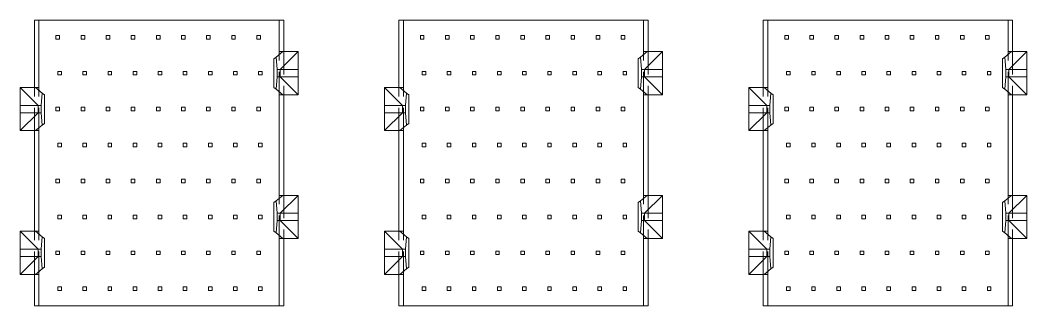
# Model space of a CAD drawing. Header units: millimetres. Extents: x -17 to 589, y 5 to 415.
# Drawn here: x 335.6 to 391.7, y 201.1 to 217 of the extents above; entities that cross this region are included whole.
import ezdxf

# ---------------------------------------------------------------- set-up
doc = ezdxf.new("R2010")
doc.units = ezdxf.units.MM
doc.linetypes.add('HIDDEN', pattern=[1.905, 1.27, -0.635])

msp = doc.modelspace()

# ---------------------------------------------------------------- linework, layer by layer
at = {"color": 7, "linetype": 'Continuous', "lineweight": 15}
for p, q in [((336.4019, 217.0439), (336.4019, 213.2939)), ((336.6519, 217.0439), (336.4019, 217.0439)), ((336.6519, 217.0439), (336.6519, 213.2939)), ((350.0519, 217.0439), (336.6519, 217.0439)), ((350.0519, 215.2939), (350.0519, 217.0439)), ((350.3019, 217.0439), (350.0519, 217.0439)), ((350.3019, 217.0439), (350.3019, 215.2939)), ((356.7219, 217.0439), (356.7219, 213.2939)), ((356.9719, 217.0439), (356.7219, 217.0439)), ((356.9719, 217.0439), (356.9719, 213.2939)), ((370.3719, 217.0439), (356.9719, 217.0439)), ((370.3719, 215.2939), (370.3719, 217.0439)), ((370.6219, 217.0439), (370.3719, 217.0439)), ((370.6219, 217.0439), (370.6219, 215.2939)), ((377.0419, 217.0439), (377.0419, 213.2939)), ((377.2919, 217.0439), (377.0419, 217.0439)), ((377.2919, 217.0439), (377.2919, 213.2939)), ((390.6919, 217.0439), (377.2919, 217.0439)), ((390.6919, 215.2939), (390.6919, 217.0439)), ((390.9419, 217.0439), (390.6919, 217.0439)), ((390.9419, 217.0439), (390.9419, 215.2939)), ((350.2519, 215.2939), (349.8711, 214.9892)), ((350.0519, 215.2939), (350.2519, 215.2939)), ((351.1019, 215.2939), (350.1019, 214.2939)), ((350.2519, 215.2939), (351.1019, 215.2939)), ((351.1019, 215.2939), (351.1019, 214.2939)), ((370.5719, 215.2939), (370.1911, 214.9892)), ((370.3719, 215.2939), (370.5719, 215.2939)), ((371.4219, 215.2939), (370.4219, 214.2939)), ((370.5719, 215.2939), (371.4219, 215.2939)), ((371.4219, 215.2939), (371.4219, 214.2939)), ((390.8919, 215.2939), (390.5111, 214.9892)), ((390.6919, 215.2939), (390.8919, 215.2939)), ((391.7419, 215.2939), (390.7419, 214.2939)), ((390.8919, 215.2939), (391.7419, 215.2939)), ((391.7419, 215.2939), (391.7419, 214.2939)), ((349.7519, 214.8939), (349.8711, 214.9892)), ((349.7519, 213.2939), (349.7519, 214.8939)), ((349.8711, 214.9892), (349.9319, 214.2939)), ((370.0719, 214.8939), (370.1911, 214.9892)), ((370.0719, 213.2939), (370.0719, 214.8939)), ((370.1911, 214.9892), (370.2519, 214.2939)), ((390.3919, 214.8939), (390.5111, 214.9892)), ((390.3919, 213.2939), (390.3919, 214.8939)), ((390.5111, 214.9892), (390.5719, 214.2939)), ((349.9319, 213.8939), (349.8711, 213.1986)), ((349.9319, 214.2939), (349.9319, 213.8939)), ((350.1019, 214.2939), (349.9319, 214.2939)), ((349.9319, 213.8939), (350.1019, 213.8939)), ((350.1019, 213.8939), (350.1019, 214.2939)), ((351.1019, 214.2939), (350.1019, 214.2939)), ((350.1019, 213.8939), (351.1019, 212.8939)), ((350.1019, 213.8939), (351.1019, 213.8939)), ((351.1019, 214.2939), (351.1019, 213.8939)), ((351.1019, 213.8939), (351.1019, 212.8939)), ((370.2519, 213.8939), (370.1911, 213.1986)), ((370.2519, 214.2939), (370.2519, 213.8939)), ((370.4219, 214.2939), (370.2519, 214.2939)), ((370.2519, 213.8939), (370.4219, 213.8939)), ((370.4219, 213.8939), (370.4219, 214.2939)), ((371.4219, 214.2939), (370.4219, 214.2939)), ((370.4219, 213.8939), (371.4219, 212.8939)), ((370.4219, 213.8939), (371.4219, 213.8939)), ((371.4219, 214.2939), (371.4219, 213.8939)), ((371.4219, 213.8939), (371.4219, 212.8939)), ((390.5719, 213.8939), (390.5111, 213.1986)), ((390.5719, 214.2939), (390.5719, 213.8939)), ((390.7419, 214.2939), (390.5719, 214.2939)), ((390.5719, 213.8939), (390.7419, 213.8939)), ((390.7419, 213.8939), (390.7419, 214.2939)), ((391.7419, 214.2939), (390.7419, 214.2939)), ((390.7419, 213.8939), (391.7419, 212.8939)), ((390.7419, 213.8939), (391.7419, 213.8939)), ((391.7419, 214.2939), (391.7419, 213.8939)), ((391.7419, 213.8939), (391.7419, 212.8939)), ((335.6019, 213.2939), (336.4519, 213.2939)), ((336.6019, 212.2939), (335.6019, 213.2939)), ((335.6019, 212.2939), (335.6019, 213.2939)), ((336.8328, 212.9892), (336.4519, 213.2939)), ((336.4519, 213.2939), (336.6519, 213.2939)), ((336.7719, 212.2939), (336.8328, 212.9892)), ((336.8328, 212.9892), (336.9519, 212.8939)), ((336.9519, 212.8939), (336.9519, 211.2939)), ((349.8711, 213.1986), (349.7519, 213.2939)), ((349.8711, 213.1986), (350.2519, 212.8939)), ((350.0519, 207.2939), (350.0519, 212.8939)), ((350.2519, 212.8939), (350.0519, 212.8939)), ((351.1019, 212.8939), (350.2519, 212.8939)), ((350.3019, 212.8939), (350.3019, 207.2939)), ((356.9219, 212.2939), (355.9219, 213.2939)), ((355.9219, 212.2939), (355.9219, 213.2939)), ((355.9219, 213.2939), (356.7719, 213.2939)), ((357.1528, 212.9892), (356.7719, 213.2939)), ((356.7719, 213.2939), (356.9719, 213.2939)), ((357.0919, 212.2939), (357.1528, 212.9892)), ((357.1528, 212.9892), (357.2719, 212.8939)), ((357.2719, 212.8939), (357.2719, 211.2939)), ((370.1911, 213.1986), (370.0719, 213.2939)), ((370.1911, 213.1986), (370.5719, 212.8939)), ((370.3719, 207.2939), (370.3719, 212.8939)), ((370.5719, 212.8939), (370.3719, 212.8939)), ((371.4219, 212.8939), (370.5719, 212.8939)), ((370.6219, 212.8939), (370.6219, 207.2939)), ((376.2419, 213.2939), (377.0919, 213.2939)), ((377.2419, 212.2939), (376.2419, 213.2939)), ((376.2419, 212.2939), (376.2419, 213.2939)), ((377.4728, 212.9892), (377.0919, 213.2939)), ((377.0919, 213.2939), (377.2919, 213.2939)), ((377.4119, 212.2939), (377.4728, 212.9892)), ((377.4728, 212.9892), (377.5919, 212.8939)), ((377.5919, 212.8939), (377.5919, 211.2939)), ((390.5111, 213.1986), (390.3919, 213.2939)), ((390.5111, 213.1986), (390.8919, 212.8939)), ((390.6919, 207.2939), (390.6919, 212.8939)), ((390.8919, 212.8939), (390.6919, 212.8939)), ((391.7419, 212.8939), (390.8919, 212.8939)), ((390.9419, 212.8939), (390.9419, 207.2939)), ((335.6019, 211.8939), (335.6019, 212.2939)), ((336.6019, 212.2939), (335.6019, 212.2939)), ((336.7719, 212.2939), (336.6019, 212.2939)), ((336.6019, 212.2939), (336.6019, 211.8939)), ((336.7719, 211.8939), (336.7719, 212.2939)), ((355.9219, 211.8939), (355.9219, 212.2939)), ((356.9219, 212.2939), (355.9219, 212.2939)), ((356.9219, 212.2939), (356.9219, 211.8939)), ((357.0919, 212.2939), (356.9219, 212.2939)), ((357.0919, 211.8939), (357.0919, 212.2939)), ((376.2419, 211.8939), (376.2419, 212.2939)), ((377.2419, 212.2939), (376.2419, 212.2939)), ((377.2419, 212.2939), (377.2419, 211.8939)), ((377.4119, 212.2939), (377.2419, 212.2939)), ((377.4119, 211.8939), (377.4119, 212.2939)), ((335.6019, 210.8939), (336.6019, 211.8939)), ((335.6019, 210.8939), (335.6019, 211.8939)), ((335.6019, 211.8939), (336.6019, 211.8939)), ((336.6019, 211.8939), (336.7719, 211.8939)), ((336.8328, 211.1986), (336.7719, 211.8939)), ((355.9219, 210.8939), (356.9219, 211.8939)), ((355.9219, 211.8939), (356.9219, 211.8939)), ((355.9219, 210.8939), (355.9219, 211.8939)), ((356.9219, 211.8939), (357.0919, 211.8939)), ((357.1528, 211.1986), (357.0919, 211.8939)), ((376.2419, 211.8939), (377.2419, 211.8939)), ((376.2419, 210.8939), (376.2419, 211.8939)), ((376.2419, 210.8939), (377.2419, 211.8939)), ((377.2419, 211.8939), (377.4119, 211.8939)), ((377.4728, 211.1986), (377.4119, 211.8939)), ((336.8328, 211.1986), (336.4519, 210.8939)), ((336.9519, 211.2939), (336.8328, 211.1986)), ((357.1528, 211.1986), (356.7719, 210.8939)), ((357.2719, 211.2939), (357.1528, 211.1986)), ((377.4728, 211.1986), (377.0919, 210.8939)), ((377.5919, 211.2939), (377.4728, 211.1986)), ((336.4519, 210.8939), (335.6019, 210.8939)), ((336.4019, 205.2939), (336.4019, 210.8939)), ((336.6519, 210.8939), (336.4519, 210.8939)), ((336.6519, 210.8939), (336.6519, 205.2939)), ((356.7719, 210.8939), (355.9219, 210.8939)), ((356.7219, 205.2939), (356.7219, 210.8939)), ((356.9719, 210.8939), (356.7719, 210.8939)), ((356.9719, 210.8939), (356.9719, 205.2939)), ((377.0919, 210.8939), (376.2419, 210.8939)), ((377.0419, 205.2939), (377.0419, 210.8939)), ((377.2919, 210.8939), (377.0919, 210.8939)), ((377.2919, 210.8939), (377.2919, 205.2939)), ((350.2519, 207.2939), (349.8711, 206.9892)), ((350.0519, 207.2939), (350.2519, 207.2939)), ((351.1019, 207.2939), (350.1019, 206.2939)), ((350.2519, 207.2939), (351.1019, 207.2939)), ((351.1019, 207.2939), (351.1019, 206.2939)), ((370.5719, 207.2939), (370.1911, 206.9892)), ((370.3719, 207.2939), (370.5719, 207.2939)), ((371.4219, 207.2939), (370.4219, 206.2939)), ((370.5719, 207.2939), (371.4219, 207.2939)), ((371.4219, 207.2939), (371.4219, 206.2939)), ((390.8919, 207.2939), (390.5111, 206.9892)), ((390.6919, 207.2939), (390.8919, 207.2939)), ((391.7419, 207.2939), (390.7419, 206.2939)), ((390.8919, 207.2939), (391.7419, 207.2939)), ((391.7419, 207.2939), (391.7419, 206.2939)), ((349.7519, 206.8939), (349.8711, 206.9892)), ((349.7519, 205.2939), (349.7519, 206.8939)), ((349.8711, 206.9892), (349.9319, 206.2939)), ((370.0719, 206.8939), (370.1911, 206.9892)), ((370.0719, 205.2939), (370.0719, 206.8939)), ((370.1911, 206.9892), (370.2519, 206.2939)), ((390.3919, 206.8939), (390.5111, 206.9892)), ((390.3919, 205.2939), (390.3919, 206.8939)), ((390.5111, 206.9892), (390.5719, 206.2939)), ((349.9319, 206.2939), (349.9319, 205.8939)), ((350.1019, 206.2939), (349.9319, 206.2939)), ((350.1019, 205.8939), (350.1019, 206.2939)), ((351.1019, 206.2939), (350.1019, 206.2939)), ((351.1019, 206.2939), (351.1019, 205.8939)), ((370.4219, 206.2939), (370.2519, 206.2939)), ((370.2519, 206.2939), (370.2519, 205.8939)), ((370.4219, 205.8939), (370.4219, 206.2939)), ((371.4219, 206.2939), (370.4219, 206.2939)), ((371.4219, 206.2939), (371.4219, 205.8939)), ((390.5719, 206.2939), (390.5719, 205.8939)), ((390.7419, 206.2939), (390.5719, 206.2939)), ((390.7419, 205.8939), (390.7419, 206.2939)), ((391.7419, 206.2939), (390.7419, 206.2939)), ((391.7419, 206.2939), (391.7419, 205.8939)), ((349.9319, 205.8939), (349.8711, 205.1986)), ((349.9319, 205.8939), (350.1019, 205.8939)), ((350.1019, 205.8939), (351.1019, 205.8939)), ((350.1019, 205.8939), (351.1019, 204.8939)), ((351.1019, 205.8939), (351.1019, 204.8939)), ((370.2519, 205.8939), (370.1911, 205.1986)), ((370.2519, 205.8939), (370.4219, 205.8939)), ((370.4219, 205.8939), (371.4219, 205.8939)), ((370.4219, 205.8939), (371.4219, 204.8939)), ((371.4219, 205.8939), (371.4219, 204.8939)), ((390.5719, 205.8939), (390.5111, 205.1986)), ((390.5719, 205.8939), (390.7419, 205.8939)), ((390.7419, 205.8939), (391.7419, 205.8939)), ((390.7419, 205.8939), (391.7419, 204.8939)), ((391.7419, 205.8939), (391.7419, 204.8939)), ((336.6019, 204.2939), (335.6019, 205.2939)), ((335.6019, 204.2939), (335.6019, 205.2939)), ((335.6019, 205.2939), (336.4519, 205.2939)), ((336.4519, 205.2939), (336.8328, 204.9892)), ((336.4519, 205.2939), (336.6519, 205.2939)), ((336.7719, 204.2939), (336.8328, 204.9892)), ((336.8328, 204.9892), (336.9519, 204.8939)), ((349.8711, 205.1986), (349.7519, 205.2939)), ((350.2519, 204.8939), (349.8711, 205.1986)), ((355.9219, 205.2939), (356.7719, 205.2939)), ((356.9219, 204.2939), (355.9219, 205.2939)), ((355.9219, 204.2939), (355.9219, 205.2939)), ((356.7719, 205.2939), (357.1528, 204.9892)), ((356.7719, 205.2939), (356.9719, 205.2939)), ((357.0919, 204.2939), (357.1528, 204.9892)), ((357.1528, 204.9892), (357.2719, 204.8939)), ((370.1911, 205.1986), (370.0719, 205.2939)), ((370.5719, 204.8939), (370.1911, 205.1986)), ((377.2419, 204.2939), (376.2419, 205.2939)), ((376.2419, 204.2939), (376.2419, 205.2939)), ((376.2419, 205.2939), (377.0919, 205.2939)), ((377.0919, 205.2939), (377.4728, 204.9892)), ((377.0919, 205.2939), (377.2919, 205.2939)), ((377.4119, 204.2939), (377.4728, 204.9892)), ((377.4728, 204.9892), (377.5919, 204.8939)), ((390.5111, 205.1986), (390.3919, 205.2939)), ((390.8919, 204.8939), (390.5111, 205.1986)), ((336.9519, 204.8939), (336.9519, 203.2939)), ((350.0519, 201.1439), (350.0519, 204.8939)), ((350.2519, 204.8939), (350.0519, 204.8939)), ((351.1019, 204.8939), (350.2519, 204.8939)), ((350.3019, 204.8939), (350.3019, 201.1439)), ((357.2719, 204.8939), (357.2719, 203.2939)), ((370.3719, 201.1439), (370.3719, 204.8939)), ((370.5719, 204.8939), (370.3719, 204.8939)), ((371.4219, 204.8939), (370.5719, 204.8939)), ((370.6219, 204.8939), (370.6219, 201.1439)), ((377.5919, 204.8939), (377.5919, 203.2939)), ((390.6919, 201.1439), (390.6919, 204.8939)), ((390.8919, 204.8939), (390.6919, 204.8939)), ((391.7419, 204.8939), (390.8919, 204.8939)), ((390.9419, 204.8939), (390.9419, 201.1439)), ((335.6019, 203.8939), (335.6019, 204.2939)), ((336.6019, 204.2939), (335.6019, 204.2939)), ((335.6019, 202.8939), (336.6019, 203.8939)), ((335.6019, 203.8939), (336.6019, 203.8939)), ((335.6019, 202.8939), (335.6019, 203.8939)), ((336.7719, 204.2939), (336.6019, 204.2939)), ((336.6019, 204.2939), (336.6019, 203.8939)), ((336.6019, 203.8939), (336.7719, 203.8939)), ((336.7719, 203.8939), (336.7719, 204.2939)), ((336.8328, 203.1986), (336.7719, 203.8939)), ((355.9219, 203.8939), (355.9219, 204.2939)), ((356.9219, 204.2939), (355.9219, 204.2939)), ((355.9219, 202.8939), (356.9219, 203.8939)), ((355.9219, 203.8939), (356.9219, 203.8939)), ((355.9219, 202.8939), (355.9219, 203.8939)), ((357.0919, 204.2939), (356.9219, 204.2939)), ((356.9219, 204.2939), (356.9219, 203.8939)), ((356.9219, 203.8939), (357.0919, 203.8939)), ((357.0919, 203.8939), (357.0919, 204.2939)), ((357.1528, 203.1986), (357.0919, 203.8939)), ((376.2419, 203.8939), (376.2419, 204.2939)), ((377.2419, 204.2939), (376.2419, 204.2939)), ((376.2419, 202.8939), (377.2419, 203.8939)), ((376.2419, 203.8939), (377.2419, 203.8939)), ((376.2419, 202.8939), (376.2419, 203.8939)), ((377.4119, 204.2939), (377.2419, 204.2939)), ((377.2419, 204.2939), (377.2419, 203.8939)), ((377.2419, 203.8939), (377.4119, 203.8939)), ((377.4119, 203.8939), (377.4119, 204.2939)), ((377.4728, 203.1986), (377.4119, 203.8939)), ((336.9519, 203.2939), (336.8328, 203.1986)), ((357.2719, 203.2939), (357.1528, 203.1986)), ((377.5919, 203.2939), (377.4728, 203.1986)), ((336.4519, 202.8939), (335.6019, 202.8939)), ((336.4019, 201.1439), (336.4019, 202.8939)), ((336.4519, 202.8939), (336.8328, 203.1986)), ((336.6519, 202.8939), (336.4519, 202.8939)), ((336.6519, 202.8939), (336.6519, 201.1439)), ((356.7719, 202.8939), (355.9219, 202.8939)), ((356.7219, 201.1439), (356.7219, 202.8939)), ((356.7719, 202.8939), (357.1528, 203.1986)), ((356.9719, 202.8939), (356.7719, 202.8939)), ((356.9719, 202.8939), (356.9719, 201.1439)), ((377.0919, 202.8939), (376.2419, 202.8939)), ((377.0419, 201.1439), (377.0419, 202.8939)), ((377.0919, 202.8939), (377.4728, 203.1986)), ((377.2919, 202.8939), (377.0919, 202.8939)), ((377.2919, 202.8939), (377.2919, 201.1439)), ((336.4019, 201.1439), (336.6519, 201.1439)), ((336.6519, 201.1439), (350.0519, 201.1439)), ((350.3019, 201.1439), (350.0519, 201.1439)), ((356.7219, 201.1439), (356.9719, 201.1439)), ((356.9719, 201.1439), (370.3719, 201.1439)), ((370.6219, 201.1439), (370.3719, 201.1439)), ((377.0419, 201.1439), (377.2919, 201.1439)), ((377.2919, 201.1439), (390.6919, 201.1439)), ((390.9419, 201.1439), (390.6919, 201.1439))]:
    msp.add_line(p, q, dxfattribs=at)
at = {"color": 7, "linetype": 'HIDDEN', "lineweight": 0}
for p, q in [((337.6019, 216.1939), (337.8019, 216.1939)), ((337.6019, 216.1939), (337.6019, 215.9939)), ((337.8019, 216.1939), (337.8019, 215.9939)), ((339.0019, 216.1939), (339.2019, 216.1939)), ((339.0019, 216.1939), (339.0019, 215.9939)), ((339.2019, 216.1939), (339.2019, 215.9939)), ((340.4019, 216.1939), (340.4019, 215.9939)), ((340.4019, 216.1939), (340.6019, 216.1939)), ((340.6019, 216.1939), (340.6019, 215.9939)), ((341.8019, 216.1939), (342.0019, 216.1939)), ((341.8019, 216.1939), (341.8019, 215.9939)), ((342.0019, 216.1939), (342.0019, 215.9939)), ((343.2019, 216.1939), (343.4019, 216.1939)), ((343.2019, 216.1939), (343.2019, 215.9939)), ((343.4019, 216.1939), (343.4019, 215.9939)), ((344.6019, 216.1939), (344.6019, 215.9939)), ((344.6019, 216.1939), (344.8019, 216.1939)), ((344.8019, 216.1939), (344.8019, 215.9939)), ((346.0019, 216.1939), (346.2019, 216.1939)), ((346.0019, 216.1939), (346.0019, 215.9939)), ((346.2019, 216.1939), (346.2019, 215.9939)), ((347.4019, 216.1939), (347.6019, 216.1939)), ((347.4019, 216.1939), (347.4019, 215.9939)), ((347.6019, 216.1939), (347.6019, 215.9939)), ((348.8019, 216.1939), (349.0019, 216.1939)), ((348.8019, 216.1939), (348.8019, 215.9939)), ((349.0019, 216.1939), (349.0019, 215.9939)), ((357.9219, 216.1939), (357.9219, 215.9939)), ((357.9219, 216.1939), (358.1219, 216.1939)), ((358.1219, 216.1939), (358.1219, 215.9939)), ((359.3219, 216.1939), (359.3219, 215.9939)), ((359.3219, 216.1939), (359.5219, 216.1939)), ((359.5219, 216.1939), (359.5219, 215.9939)), ((360.7219, 216.1939), (360.7219, 215.9939)), ((360.7219, 216.1939), (360.9219, 216.1939)), ((360.9219, 216.1939), (360.9219, 215.9939)), ((362.1219, 216.1939), (362.1219, 215.9939)), ((362.1219, 216.1939), (362.3219, 216.1939)), ((362.3219, 216.1939), (362.3219, 215.9939)), ((363.5219, 216.1939), (363.5219, 215.9939)), ((363.5219, 216.1939), (363.7219, 216.1939)), ((363.7219, 216.1939), (363.7219, 215.9939)), ((364.9219, 216.1939), (364.9219, 215.9939)), ((364.9219, 216.1939), (365.1219, 216.1939)), ((365.1219, 216.1939), (365.1219, 215.9939)), ((366.3219, 216.1939), (366.5219, 216.1939)), ((366.3219, 216.1939), (366.3219, 215.9939)), ((366.5219, 216.1939), (366.5219, 215.9939)), ((367.7219, 216.1939), (367.7219, 215.9939)), ((367.7219, 216.1939), (367.9219, 216.1939)), ((367.9219, 216.1939), (367.9219, 215.9939)), ((369.1219, 216.1939), (369.3219, 216.1939)), ((369.1219, 216.1939), (369.1219, 215.9939)), ((369.3219, 216.1939), (369.3219, 215.9939)), ((378.2419, 216.1939), (378.2419, 215.9939)), ((378.2419, 216.1939), (378.4419, 216.1939)), ((378.4419, 216.1939), (378.4419, 215.9939)), ((379.6419, 216.1939), (379.6419, 215.9939)), ((379.6419, 216.1939), (379.8419, 216.1939)), ((379.8419, 216.1939), (379.8419, 215.9939)), ((381.0419, 216.1939), (381.0419, 215.9939)), ((381.0419, 216.1939), (381.2419, 216.1939)), ((381.2419, 216.1939), (381.2419, 215.9939)), ((382.4419, 216.1939), (382.4419, 215.9939)), ((382.4419, 216.1939), (382.6419, 216.1939)), ((382.6419, 216.1939), (382.6419, 215.9939)), ((383.8419, 216.1939), (383.8419, 215.9939)), ((383.8419, 216.1939), (384.0419, 216.1939)), ((384.0419, 216.1939), (384.0419, 215.9939)), ((385.2419, 216.1939), (385.4419, 216.1939)), ((385.2419, 216.1939), (385.2419, 215.9939)), ((385.4419, 216.1939), (385.4419, 215.9939)), ((386.6419, 216.1939), (386.8419, 216.1939)), ((386.6419, 216.1939), (386.6419, 215.9939)), ((386.8419, 216.1939), (386.8419, 215.9939)), ((388.0419, 216.1939), (388.2419, 216.1939)), ((388.0419, 216.1939), (388.0419, 215.9939)), ((388.2419, 216.1939), (388.2419, 215.9939)), ((389.4419, 216.1939), (389.4419, 215.9939)), ((389.4419, 216.1939), (389.6419, 216.1939)), ((389.6419, 216.1939), (389.6419, 215.9939)), ((337.8019, 215.9939), (337.6019, 215.9939)), ((339.2019, 215.9939), (339.0019, 215.9939)), ((340.6019, 215.9939), (340.4019, 215.9939)), ((342.0019, 215.9939), (341.8019, 215.9939)), ((343.4019, 215.9939), (343.2019, 215.9939)), ((344.8019, 215.9939), (344.6019, 215.9939)), ((346.2019, 215.9939), (346.0019, 215.9939)), ((347.6019, 215.9939), (347.4019, 215.9939)), ((349.0019, 215.9939), (348.8019, 215.9939)), ((358.1219, 215.9939), (357.9219, 215.9939)), ((359.5219, 215.9939), (359.3219, 215.9939)), ((360.9219, 215.9939), (360.7219, 215.9939)), ((362.3219, 215.9939), (362.1219, 215.9939)), ((363.7219, 215.9939), (363.5219, 215.9939)), ((365.1219, 215.9939), (364.9219, 215.9939)), ((366.5219, 215.9939), (366.3219, 215.9939)), ((367.9219, 215.9939), (367.7219, 215.9939)), ((369.3219, 215.9939), (369.1219, 215.9939)), ((378.4419, 215.9939), (378.2419, 215.9939)), ((379.8419, 215.9939), (379.6419, 215.9939)), ((381.2419, 215.9939), (381.0419, 215.9939)), ((382.6419, 215.9939), (382.4419, 215.9939)), ((384.0419, 215.9939), (383.8419, 215.9939)), ((385.4419, 215.9939), (385.2419, 215.9939)), ((386.8419, 215.9939), (386.6419, 215.9939)), ((388.2419, 215.9939), (388.0419, 215.9939)), ((389.6419, 215.9939), (389.4419, 215.9939)), ((350.0519, 212.8939), (350.0519, 215.2939)), ((350.3019, 215.2939), (350.3019, 212.8939)), ((370.3719, 212.8939), (370.3719, 215.2939)), ((370.6219, 215.2939), (370.6219, 212.8939)), ((390.6919, 212.8939), (390.6919, 215.2939)), ((390.9419, 215.2939), (390.9419, 212.8939)), ((337.7019, 213.9939), (337.7019, 214.1939)), ((337.7019, 214.1939), (337.9019, 214.1939)), ((337.7019, 213.9939), (337.9019, 213.9939)), ((337.9019, 214.1939), (337.9019, 213.9939)), ((339.1019, 214.1939), (339.3019, 214.1939)), ((339.1019, 213.9939), (339.1019, 214.1939)), ((339.1019, 213.9939), (339.3019, 213.9939)), ((339.3019, 214.1939), (339.3019, 213.9939)), ((340.5019, 214.1939), (340.7019, 214.1939)), ((340.5019, 213.9939), (340.5019, 214.1939)), ((340.5019, 213.9939), (340.7019, 213.9939)), ((340.7019, 214.1939), (340.7019, 213.9939)), ((341.9019, 214.1939), (342.1019, 214.1939)), ((341.9019, 213.9939), (341.9019, 214.1939)), ((341.9019, 213.9939), (342.1019, 213.9939)), ((342.1019, 214.1939), (342.1019, 213.9939)), ((343.3019, 214.1939), (343.5019, 214.1939)), ((343.3019, 213.9939), (343.3019, 214.1939)), ((343.3019, 213.9939), (343.5019, 213.9939)), ((343.5019, 214.1939), (343.5019, 213.9939)), ((344.7019, 214.1939), (344.9019, 214.1939)), ((344.7019, 213.9939), (344.7019, 214.1939)), ((344.7019, 213.9939), (344.9019, 213.9939)), ((344.9019, 214.1939), (344.9019, 213.9939)), ((346.1019, 214.1939), (346.3019, 214.1939)), ((346.1019, 213.9939), (346.1019, 214.1939)), ((346.1019, 213.9939), (346.3019, 213.9939)), ((346.3019, 214.1939), (346.3019, 213.9939)), ((347.5019, 214.1939), (347.7019, 214.1939)), ((347.5019, 213.9939), (347.5019, 214.1939)), ((347.5019, 213.9939), (347.7019, 213.9939)), ((347.7019, 214.1939), (347.7019, 213.9939)), ((348.9019, 213.9939), (348.9019, 214.1939)), ((348.9019, 214.1939), (349.1019, 214.1939)), ((348.9019, 213.9939), (349.1019, 213.9939)), ((349.1019, 214.1939), (349.1019, 213.9939)), ((358.0219, 213.9939), (358.0219, 214.1939)), ((358.0219, 214.1939), (358.2219, 214.1939)), ((358.0219, 213.9939), (358.2219, 213.9939)), ((358.2219, 214.1939), (358.2219, 213.9939)), ((359.4219, 213.9939), (359.4219, 214.1939)), ((359.4219, 214.1939), (359.6219, 214.1939)), ((359.4219, 213.9939), (359.6219, 213.9939)), ((359.6219, 214.1939), (359.6219, 213.9939)), ((360.8219, 214.1939), (361.0219, 214.1939)), ((360.8219, 213.9939), (360.8219, 214.1939)), ((360.8219, 213.9939), (361.0219, 213.9939)), ((361.0219, 214.1939), (361.0219, 213.9939)), ((362.2219, 213.9939), (362.2219, 214.1939)), ((362.2219, 214.1939), (362.4219, 214.1939)), ((362.2219, 213.9939), (362.4219, 213.9939)), ((362.4219, 214.1939), (362.4219, 213.9939)), ((363.6219, 214.1939), (363.8219, 214.1939)), ((363.6219, 213.9939), (363.6219, 214.1939)), ((363.6219, 213.9939), (363.8219, 213.9939)), ((363.8219, 214.1939), (363.8219, 213.9939)), ((365.0219, 214.1939), (365.2219, 214.1939)), ((365.0219, 213.9939), (365.0219, 214.1939)), ((365.0219, 213.9939), (365.2219, 213.9939)), ((365.2219, 214.1939), (365.2219, 213.9939)), ((366.4219, 213.9939), (366.4219, 214.1939)), ((366.4219, 214.1939), (366.6219, 214.1939)), ((366.4219, 213.9939), (366.6219, 213.9939)), ((366.6219, 214.1939), (366.6219, 213.9939)), ((367.8219, 213.9939), (367.8219, 214.1939)), ((367.8219, 214.1939), (368.0219, 214.1939)), ((367.8219, 213.9939), (368.0219, 213.9939)), ((368.0219, 214.1939), (368.0219, 213.9939)), ((369.2219, 213.9939), (369.2219, 214.1939)), ((369.2219, 214.1939), (369.4219, 214.1939)), ((369.2219, 213.9939), (369.4219, 213.9939)), ((369.4219, 214.1939), (369.4219, 213.9939)), ((378.3419, 213.9939), (378.3419, 214.1939)), ((378.3419, 214.1939), (378.5419, 214.1939)), ((378.3419, 213.9939), (378.5419, 213.9939)), ((378.5419, 214.1939), (378.5419, 213.9939)), ((379.7419, 214.1939), (379.9419, 214.1939)), ((379.7419, 213.9939), (379.7419, 214.1939)), ((379.7419, 213.9939), (379.9419, 213.9939)), ((379.9419, 214.1939), (379.9419, 213.9939)), ((381.1419, 214.1939), (381.3419, 214.1939)), ((381.1419, 213.9939), (381.1419, 214.1939)), ((381.1419, 213.9939), (381.3419, 213.9939)), ((381.3419, 214.1939), (381.3419, 213.9939)), ((382.5419, 213.9939), (382.5419, 214.1939)), ((382.5419, 214.1939), (382.7419, 214.1939)), ((382.5419, 213.9939), (382.7419, 213.9939)), ((382.7419, 214.1939), (382.7419, 213.9939)), ((383.9419, 214.1939), (384.1419, 214.1939)), ((383.9419, 213.9939), (383.9419, 214.1939)), ((383.9419, 213.9939), (384.1419, 213.9939)), ((384.1419, 214.1939), (384.1419, 213.9939)), ((385.3419, 214.1939), (385.5419, 214.1939)), ((385.3419, 213.9939), (385.3419, 214.1939)), ((385.3419, 213.9939), (385.5419, 213.9939)), ((385.5419, 214.1939), (385.5419, 213.9939)), ((386.7419, 214.1939), (386.9419, 214.1939)), ((386.7419, 213.9939), (386.7419, 214.1939)), ((386.7419, 213.9939), (386.9419, 213.9939)), ((386.9419, 214.1939), (386.9419, 213.9939)), ((388.1419, 213.9939), (388.1419, 214.1939)), ((388.1419, 214.1939), (388.3419, 214.1939)), ((388.1419, 213.9939), (388.3419, 213.9939)), ((388.3419, 214.1939), (388.3419, 213.9939)), ((389.5419, 213.9939), (389.5419, 214.1939)), ((389.5419, 214.1939), (389.7419, 214.1939)), ((389.5419, 213.9939), (389.7419, 213.9939)), ((389.7419, 214.1939), (389.7419, 213.9939)), ((336.4019, 210.8939), (336.4019, 213.2939)), ((336.6519, 210.8939), (336.6519, 213.2939)), ((356.7219, 210.8939), (356.7219, 213.2939)), ((356.9719, 210.8939), (356.9719, 213.2939)), ((377.0419, 210.8939), (377.0419, 213.2939)), ((377.2919, 210.8939), (377.2919, 213.2939)), ((337.6019, 212.1939), (337.6019, 211.9939)), ((337.6019, 212.1939), (337.8019, 212.1939)), ((337.8019, 211.9939), (337.6019, 211.9939)), ((337.8019, 212.1939), (337.8019, 211.9939)), ((339.0019, 212.1939), (339.2019, 212.1939)), ((339.0019, 212.1939), (339.0019, 211.9939)), ((339.2019, 211.9939), (339.0019, 211.9939)), ((339.2019, 212.1939), (339.2019, 211.9939)), ((340.4019, 212.1939), (340.6019, 212.1939)), ((340.4019, 212.1939), (340.4019, 211.9939)), ((340.6019, 211.9939), (340.4019, 211.9939)), ((340.6019, 212.1939), (340.6019, 211.9939)), ((341.8019, 212.1939), (341.8019, 211.9939)), ((341.8019, 212.1939), (342.0019, 212.1939)), ((342.0019, 211.9939), (341.8019, 211.9939)), ((342.0019, 212.1939), (342.0019, 211.9939)), ((343.2019, 212.1939), (343.2019, 211.9939)), ((343.2019, 212.1939), (343.4019, 212.1939)), ((343.4019, 211.9939), (343.2019, 211.9939)), ((343.4019, 212.1939), (343.4019, 211.9939)), ((344.6019, 212.1939), (344.8019, 212.1939)), ((344.6019, 212.1939), (344.6019, 211.9939)), ((344.8019, 211.9939), (344.6019, 211.9939)), ((344.8019, 212.1939), (344.8019, 211.9939)), ((346.0019, 212.1939), (346.2019, 212.1939)), ((346.0019, 212.1939), (346.0019, 211.9939)), ((346.2019, 211.9939), (346.0019, 211.9939)), ((346.2019, 212.1939), (346.2019, 211.9939)), ((347.4019, 212.1939), (347.4019, 211.9939)), ((347.4019, 212.1939), (347.6019, 212.1939)), ((347.6019, 211.9939), (347.4019, 211.9939)), ((347.6019, 212.1939), (347.6019, 211.9939)), ((348.8019, 212.1939), (349.0019, 212.1939)), ((348.8019, 212.1939), (348.8019, 211.9939)), ((349.0019, 211.9939), (348.8019, 211.9939)), ((349.0019, 212.1939), (349.0019, 211.9939)), ((357.9219, 212.1939), (357.9219, 211.9939)), ((357.9219, 212.1939), (358.1219, 212.1939)), ((358.1219, 211.9939), (357.9219, 211.9939)), ((358.1219, 212.1939), (358.1219, 211.9939)), ((359.3219, 212.1939), (359.5219, 212.1939)), ((359.3219, 212.1939), (359.3219, 211.9939)), ((359.5219, 211.9939), (359.3219, 211.9939)), ((359.5219, 212.1939), (359.5219, 211.9939)), ((360.7219, 212.1939), (360.7219, 211.9939)), ((360.7219, 212.1939), (360.9219, 212.1939)), ((360.9219, 211.9939), (360.7219, 211.9939)), ((360.9219, 212.1939), (360.9219, 211.9939)), ((362.1219, 212.1939), (362.1219, 211.9939)), ((362.1219, 212.1939), (362.3219, 212.1939)), ((362.3219, 211.9939), (362.1219, 211.9939)), ((362.3219, 212.1939), (362.3219, 211.9939)), ((363.5219, 212.1939), (363.5219, 211.9939)), ((363.5219, 212.1939), (363.7219, 212.1939)), ((363.7219, 211.9939), (363.5219, 211.9939)), ((363.7219, 212.1939), (363.7219, 211.9939)), ((364.9219, 212.1939), (365.1219, 212.1939)), ((364.9219, 212.1939), (364.9219, 211.9939)), ((365.1219, 211.9939), (364.9219, 211.9939)), ((365.1219, 212.1939), (365.1219, 211.9939)), ((366.3219, 212.1939), (366.5219, 212.1939)), ((366.3219, 212.1939), (366.3219, 211.9939)), ((366.5219, 211.9939), (366.3219, 211.9939)), ((366.5219, 212.1939), (366.5219, 211.9939)), ((367.7219, 212.1939), (367.9219, 212.1939)), ((367.7219, 212.1939), (367.7219, 211.9939)), ((367.9219, 211.9939), (367.7219, 211.9939)), ((367.9219, 212.1939), (367.9219, 211.9939)), ((369.1219, 212.1939), (369.3219, 212.1939)), ((369.1219, 212.1939), (369.1219, 211.9939)), ((369.3219, 211.9939), (369.1219, 211.9939)), ((369.3219, 212.1939), (369.3219, 211.9939)), ((378.2419, 212.1939), (378.4419, 212.1939)), ((378.2419, 212.1939), (378.2419, 211.9939)), ((378.4419, 211.9939), (378.2419, 211.9939)), ((378.4419, 212.1939), (378.4419, 211.9939)), ((379.6419, 212.1939), (379.8419, 212.1939)), ((379.6419, 212.1939), (379.6419, 211.9939)), ((379.8419, 211.9939), (379.6419, 211.9939)), ((379.8419, 212.1939), (379.8419, 211.9939)), ((381.0419, 212.1939), (381.2419, 212.1939)), ((381.0419, 212.1939), (381.0419, 211.9939)), ((381.2419, 211.9939), (381.0419, 211.9939)), ((381.2419, 212.1939), (381.2419, 211.9939)), ((382.4419, 212.1939), (382.6419, 212.1939)), ((382.4419, 212.1939), (382.4419, 211.9939)), ((382.6419, 211.9939), (382.4419, 211.9939)), ((382.6419, 212.1939), (382.6419, 211.9939)), ((383.8419, 212.1939), (383.8419, 211.9939)), ((383.8419, 212.1939), (384.0419, 212.1939)), ((384.0419, 211.9939), (383.8419, 211.9939)), ((384.0419, 212.1939), (384.0419, 211.9939)), ((385.2419, 212.1939), (385.2419, 211.9939)), ((385.2419, 212.1939), (385.4419, 212.1939)), ((385.4419, 211.9939), (385.2419, 211.9939)), ((385.4419, 212.1939), (385.4419, 211.9939)), ((386.6419, 212.1939), (386.8419, 212.1939)), ((386.6419, 212.1939), (386.6419, 211.9939)), ((386.8419, 211.9939), (386.6419, 211.9939)), ((386.8419, 212.1939), (386.8419, 211.9939)), ((388.0419, 212.1939), (388.2419, 212.1939)), ((388.0419, 212.1939), (388.0419, 211.9939)), ((388.2419, 211.9939), (388.0419, 211.9939)), ((388.2419, 212.1939), (388.2419, 211.9939)), ((389.4419, 212.1939), (389.6419, 212.1939)), ((389.4419, 212.1939), (389.4419, 211.9939)), ((389.6419, 211.9939), (389.4419, 211.9939)), ((389.6419, 212.1939), (389.6419, 211.9939)), ((337.7019, 210.1939), (337.9019, 210.1939)), ((337.7019, 209.9939), (337.7019, 210.1939)), ((337.7019, 209.9939), (337.9019, 209.9939)), ((337.9019, 210.1939), (337.9019, 209.9939)), ((339.1019, 210.1939), (339.3019, 210.1939)), ((339.1019, 209.9939), (339.1019, 210.1939)), ((339.1019, 209.9939), (339.3019, 209.9939)), ((339.3019, 210.1939), (339.3019, 209.9939)), ((340.5019, 210.1939), (340.7019, 210.1939)), ((340.5019, 209.9939), (340.5019, 210.1939)), ((340.5019, 209.9939), (340.7019, 209.9939)), ((340.7019, 210.1939), (340.7019, 209.9939)), ((341.9019, 210.1939), (342.1019, 210.1939)), ((341.9019, 209.9939), (341.9019, 210.1939)), ((341.9019, 209.9939), (342.1019, 209.9939)), ((342.1019, 210.1939), (342.1019, 209.9939)), ((343.3019, 210.1939), (343.5019, 210.1939)), ((343.3019, 209.9939), (343.3019, 210.1939)), ((343.3019, 209.9939), (343.5019, 209.9939)), ((343.5019, 210.1939), (343.5019, 209.9939)), ((344.7019, 209.9939), (344.7019, 210.1939)), ((344.7019, 210.1939), (344.9019, 210.1939)), ((344.7019, 209.9939), (344.9019, 209.9939)), ((344.9019, 210.1939), (344.9019, 209.9939)), ((346.1019, 210.1939), (346.3019, 210.1939)), ((346.1019, 209.9939), (346.1019, 210.1939)), ((346.1019, 209.9939), (346.3019, 209.9939)), ((346.3019, 210.1939), (346.3019, 209.9939)), ((347.5019, 209.9939), (347.5019, 210.1939)), ((347.5019, 210.1939), (347.7019, 210.1939)), ((347.5019, 209.9939), (347.7019, 209.9939)), ((347.7019, 210.1939), (347.7019, 209.9939)), ((348.9019, 209.9939), (348.9019, 210.1939)), ((348.9019, 210.1939), (349.1019, 210.1939)), ((348.9019, 209.9939), (349.1019, 209.9939)), ((349.1019, 210.1939), (349.1019, 209.9939)), ((358.0219, 209.9939), (358.0219, 210.1939)), ((358.0219, 210.1939), (358.2219, 210.1939)), ((358.0219, 209.9939), (358.2219, 209.9939)), ((358.2219, 210.1939), (358.2219, 209.9939)), ((359.4219, 209.9939), (359.4219, 210.1939)), ((359.4219, 210.1939), (359.6219, 210.1939)), ((359.4219, 209.9939), (359.6219, 209.9939)), ((359.6219, 210.1939), (359.6219, 209.9939)), ((360.8219, 209.9939), (360.8219, 210.1939)), ((360.8219, 210.1939), (361.0219, 210.1939)), ((360.8219, 209.9939), (361.0219, 209.9939)), ((361.0219, 210.1939), (361.0219, 209.9939)), ((362.2219, 210.1939), (362.4219, 210.1939)), ((362.2219, 209.9939), (362.2219, 210.1939)), ((362.2219, 209.9939), (362.4219, 209.9939)), ((362.4219, 210.1939), (362.4219, 209.9939)), ((363.6219, 210.1939), (363.8219, 210.1939)), ((363.6219, 209.9939), (363.6219, 210.1939)), ((363.6219, 209.9939), (363.8219, 209.9939)), ((363.8219, 210.1939), (363.8219, 209.9939)), ((365.0219, 209.9939), (365.0219, 210.1939)), ((365.0219, 210.1939), (365.2219, 210.1939)), ((365.0219, 209.9939), (365.2219, 209.9939)), ((365.2219, 210.1939), (365.2219, 209.9939)), ((366.4219, 210.1939), (366.6219, 210.1939)), ((366.4219, 209.9939), (366.4219, 210.1939)), ((366.4219, 209.9939), (366.6219, 209.9939)), ((366.6219, 210.1939), (366.6219, 209.9939)), ((367.8219, 209.9939), (367.8219, 210.1939)), ((367.8219, 210.1939), (368.0219, 210.1939)), ((367.8219, 209.9939), (368.0219, 209.9939)), ((368.0219, 210.1939), (368.0219, 209.9939)), ((369.2219, 209.9939), (369.2219, 210.1939)), ((369.2219, 210.1939), (369.4219, 210.1939)), ((369.2219, 209.9939), (369.4219, 209.9939)), ((369.4219, 210.1939), (369.4219, 209.9939)), ((378.3419, 210.1939), (378.5419, 210.1939)), ((378.3419, 209.9939), (378.3419, 210.1939)), ((378.3419, 209.9939), (378.5419, 209.9939)), ((378.5419, 210.1939), (378.5419, 209.9939)), ((379.7419, 209.9939), (379.7419, 210.1939)), ((379.7419, 210.1939), (379.9419, 210.1939)), ((379.7419, 209.9939), (379.9419, 209.9939)), ((379.9419, 210.1939), (379.9419, 209.9939)), ((381.1419, 209.9939), (381.1419, 210.1939)), ((381.1419, 210.1939), (381.3419, 210.1939)), ((381.1419, 209.9939), (381.3419, 209.9939)), ((381.3419, 210.1939), (381.3419, 209.9939)), ((382.5419, 209.9939), (382.5419, 210.1939)), ((382.5419, 210.1939), (382.7419, 210.1939)), ((382.5419, 209.9939), (382.7419, 209.9939)), ((382.7419, 210.1939), (382.7419, 209.9939)), ((383.9419, 210.1939), (384.1419, 210.1939)), ((383.9419, 209.9939), (383.9419, 210.1939)), ((383.9419, 209.9939), (384.1419, 209.9939)), ((384.1419, 210.1939), (384.1419, 209.9939)), ((385.3419, 209.9939), (385.3419, 210.1939)), ((385.3419, 210.1939), (385.5419, 210.1939)), ((385.3419, 209.9939), (385.5419, 209.9939)), ((385.5419, 210.1939), (385.5419, 209.9939)), ((386.7419, 209.9939), (386.7419, 210.1939)), ((386.7419, 210.1939), (386.9419, 210.1939)), ((386.7419, 209.9939), (386.9419, 209.9939)), ((386.9419, 210.1939), (386.9419, 209.9939)), ((388.1419, 209.9939), (388.1419, 210.1939)), ((388.1419, 210.1939), (388.3419, 210.1939)), ((388.1419, 209.9939), (388.3419, 209.9939)), ((388.3419, 210.1939), (388.3419, 209.9939)), ((389.5419, 209.9939), (389.5419, 210.1939)), ((389.5419, 210.1939), (389.7419, 210.1939)), ((389.5419, 209.9939), (389.7419, 209.9939)), ((389.7419, 210.1939), (389.7419, 209.9939)), ((337.6019, 208.1939), (337.8019, 208.1939)), ((337.6019, 208.1939), (337.6019, 207.9939)), ((337.8019, 207.9939), (337.6019, 207.9939)), ((337.8019, 208.1939), (337.8019, 207.9939)), ((339.0019, 208.1939), (339.2019, 208.1939)), ((339.0019, 208.1939), (339.0019, 207.9939)), ((339.2019, 207.9939), (339.0019, 207.9939)), ((339.2019, 208.1939), (339.2019, 207.9939)), ((340.4019, 208.1939), (340.6019, 208.1939)), ((340.4019, 208.1939), (340.4019, 207.9939)), ((340.6019, 207.9939), (340.4019, 207.9939)), ((340.6019, 208.1939), (340.6019, 207.9939)), ((341.8019, 208.1939), (342.0019, 208.1939)), ((341.8019, 208.1939), (341.8019, 207.9939)), ((342.0019, 207.9939), (341.8019, 207.9939)), ((342.0019, 208.1939), (342.0019, 207.9939)), ((343.2019, 208.1939), (343.2019, 207.9939)), ((343.2019, 208.1939), (343.4019, 208.1939)), ((343.4019, 207.9939), (343.2019, 207.9939)), ((343.4019, 208.1939), (343.4019, 207.9939)), ((344.6019, 208.1939), (344.8019, 208.1939)), ((344.6019, 208.1939), (344.6019, 207.9939)), ((344.8019, 207.9939), (344.6019, 207.9939)), ((344.8019, 208.1939), (344.8019, 207.9939)), ((346.0019, 208.1939), (346.2019, 208.1939)), ((346.0019, 208.1939), (346.0019, 207.9939)), ((346.2019, 207.9939), (346.0019, 207.9939)), ((346.2019, 208.1939), (346.2019, 207.9939)), ((347.4019, 208.1939), (347.6019, 208.1939)), ((347.4019, 208.1939), (347.4019, 207.9939)), ((347.6019, 207.9939), (347.4019, 207.9939)), ((347.6019, 208.1939), (347.6019, 207.9939)), ((348.8019, 208.1939), (349.0019, 208.1939)), ((348.8019, 208.1939), (348.8019, 207.9939)), ((349.0019, 207.9939), (348.8019, 207.9939)), ((349.0019, 208.1939), (349.0019, 207.9939)), ((357.9219, 208.1939), (358.1219, 208.1939)), ((357.9219, 208.1939), (357.9219, 207.9939)), ((358.1219, 207.9939), (357.9219, 207.9939)), ((358.1219, 208.1939), (358.1219, 207.9939)), ((359.3219, 208.1939), (359.5219, 208.1939)), ((359.3219, 208.1939), (359.3219, 207.9939)), ((359.5219, 207.9939), (359.3219, 207.9939)), ((359.5219, 208.1939), (359.5219, 207.9939)), ((360.7219, 208.1939), (360.9219, 208.1939)), ((360.7219, 208.1939), (360.7219, 207.9939)), ((360.9219, 207.9939), (360.7219, 207.9939)), ((360.9219, 208.1939), (360.9219, 207.9939)), ((362.1219, 208.1939), (362.1219, 207.9939)), ((362.1219, 208.1939), (362.3219, 208.1939)), ((362.3219, 207.9939), (362.1219, 207.9939)), ((362.3219, 208.1939), (362.3219, 207.9939)), ((363.5219, 208.1939), (363.7219, 208.1939)), ((363.5219, 208.1939), (363.5219, 207.9939)), ((363.7219, 207.9939), (363.5219, 207.9939)), ((363.7219, 208.1939), (363.7219, 207.9939)), ((364.9219, 208.1939), (365.1219, 208.1939)), ((364.9219, 208.1939), (364.9219, 207.9939)), ((365.1219, 207.9939), (364.9219, 207.9939)), ((365.1219, 208.1939), (365.1219, 207.9939)), ((366.3219, 208.1939), (366.5219, 208.1939)), ((366.3219, 208.1939), (366.3219, 207.9939)), ((366.5219, 207.9939), (366.3219, 207.9939)), ((366.5219, 208.1939), (366.5219, 207.9939)), ((367.7219, 208.1939), (367.9219, 208.1939)), ((367.7219, 208.1939), (367.7219, 207.9939)), ((367.9219, 207.9939), (367.7219, 207.9939)), ((367.9219, 208.1939), (367.9219, 207.9939)), ((369.1219, 208.1939), (369.3219, 208.1939)), ((369.1219, 208.1939), (369.1219, 207.9939)), ((369.3219, 207.9939), (369.1219, 207.9939)), ((369.3219, 208.1939), (369.3219, 207.9939)), ((378.2419, 208.1939), (378.4419, 208.1939)), ((378.2419, 208.1939), (378.2419, 207.9939)), ((378.4419, 207.9939), (378.2419, 207.9939)), ((378.4419, 208.1939), (378.4419, 207.9939)), ((379.6419, 208.1939), (379.8419, 208.1939)), ((379.6419, 208.1939), (379.6419, 207.9939)), ((379.8419, 207.9939), (379.6419, 207.9939)), ((379.8419, 208.1939), (379.8419, 207.9939)), ((381.0419, 208.1939), (381.2419, 208.1939)), ((381.0419, 208.1939), (381.0419, 207.9939)), ((381.2419, 207.9939), (381.0419, 207.9939)), ((381.2419, 208.1939), (381.2419, 207.9939)), ((382.4419, 208.1939), (382.6419, 208.1939)), ((382.4419, 208.1939), (382.4419, 207.9939)), ((382.6419, 207.9939), (382.4419, 207.9939)), ((382.6419, 208.1939), (382.6419, 207.9939)), ((383.8419, 208.1939), (384.0419, 208.1939)), ((383.8419, 208.1939), (383.8419, 207.9939)), ((384.0419, 207.9939), (383.8419, 207.9939)), ((384.0419, 208.1939), (384.0419, 207.9939)), ((385.2419, 208.1939), (385.2419, 207.9939)), ((385.2419, 208.1939), (385.4419, 208.1939)), ((385.4419, 207.9939), (385.2419, 207.9939)), ((385.4419, 208.1939), (385.4419, 207.9939)), ((386.6419, 208.1939), (386.8419, 208.1939)), ((386.6419, 208.1939), (386.6419, 207.9939)), ((386.8419, 207.9939), (386.6419, 207.9939)), ((386.8419, 208.1939), (386.8419, 207.9939)), ((388.0419, 208.1939), (388.0419, 207.9939)), ((388.0419, 208.1939), (388.2419, 208.1939)), ((388.2419, 207.9939), (388.0419, 207.9939)), ((388.2419, 208.1939), (388.2419, 207.9939)), ((389.4419, 208.1939), (389.4419, 207.9939)), ((389.4419, 208.1939), (389.6419, 208.1939)), ((389.6419, 207.9939), (389.4419, 207.9939)), ((389.6419, 208.1939), (389.6419, 207.9939)), ((350.0519, 204.8939), (350.0519, 207.2939)), ((350.3019, 207.2939), (350.3019, 204.8939)), ((370.3719, 204.8939), (370.3719, 207.2939)), ((370.6219, 207.2939), (370.6219, 204.8939)), ((390.6919, 204.8939), (390.6919, 207.2939)), ((390.9419, 207.2939), (390.9419, 204.8939)), ((337.7019, 206.1939), (337.9019, 206.1939)), ((337.7019, 205.9939), (337.7019, 206.1939)), ((337.9019, 206.1939), (337.9019, 205.9939)), ((339.1019, 205.9939), (339.1019, 206.1939)), ((339.1019, 206.1939), (339.3019, 206.1939)), ((339.3019, 206.1939), (339.3019, 205.9939)), ((340.5019, 205.9939), (340.5019, 206.1939)), ((340.5019, 206.1939), (340.7019, 206.1939)), ((340.7019, 206.1939), (340.7019, 205.9939)), ((341.9019, 205.9939), (341.9019, 206.1939)), ((341.9019, 206.1939), (342.1019, 206.1939)), ((342.1019, 206.1939), (342.1019, 205.9939)), ((343.3019, 205.9939), (343.3019, 206.1939)), ((343.3019, 206.1939), (343.5019, 206.1939)), ((343.5019, 206.1939), (343.5019, 205.9939)), ((344.7019, 205.9939), (344.7019, 206.1939)), ((344.7019, 206.1939), (344.9019, 206.1939)), ((344.9019, 206.1939), (344.9019, 205.9939)), ((346.1019, 205.9939), (346.1019, 206.1939)), ((346.1019, 206.1939), (346.3019, 206.1939)), ((346.3019, 206.1939), (346.3019, 205.9939)), ((347.5019, 205.9939), (347.5019, 206.1939)), ((347.5019, 206.1939), (347.7019, 206.1939)), ((347.7019, 206.1939), (347.7019, 205.9939)), ((348.9019, 206.1939), (349.1019, 206.1939)), ((348.9019, 205.9939), (348.9019, 206.1939)), ((349.1019, 206.1939), (349.1019, 205.9939)), ((358.0219, 205.9939), (358.0219, 206.1939)), ((358.0219, 206.1939), (358.2219, 206.1939)), ((358.2219, 206.1939), (358.2219, 205.9939)), ((359.4219, 206.1939), (359.6219, 206.1939)), ((359.4219, 205.9939), (359.4219, 206.1939)), ((359.6219, 206.1939), (359.6219, 205.9939)), ((360.8219, 205.9939), (360.8219, 206.1939)), ((360.8219, 206.1939), (361.0219, 206.1939)), ((361.0219, 206.1939), (361.0219, 205.9939)), ((362.2219, 205.9939), (362.2219, 206.1939)), ((362.2219, 206.1939), (362.4219, 206.1939)), ((362.4219, 206.1939), (362.4219, 205.9939)), ((363.6219, 206.1939), (363.8219, 206.1939)), ((363.6219, 205.9939), (363.6219, 206.1939)), ((363.8219, 206.1939), (363.8219, 205.9939)), ((365.0219, 205.9939), (365.0219, 206.1939)), ((365.0219, 206.1939), (365.2219, 206.1939)), ((365.2219, 206.1939), (365.2219, 205.9939)), ((366.4219, 206.1939), (366.6219, 206.1939)), ((366.4219, 205.9939), (366.4219, 206.1939)), ((366.6219, 206.1939), (366.6219, 205.9939)), ((367.8219, 206.1939), (368.0219, 206.1939)), ((367.8219, 205.9939), (367.8219, 206.1939)), ((368.0219, 206.1939), (368.0219, 205.9939)), ((369.2219, 205.9939), (369.2219, 206.1939)), ((369.2219, 206.1939), (369.4219, 206.1939)), ((369.4219, 206.1939), (369.4219, 205.9939)), ((378.3419, 205.9939), (378.3419, 206.1939)), ((378.3419, 206.1939), (378.5419, 206.1939)), ((378.5419, 206.1939), (378.5419, 205.9939)), ((379.7419, 205.9939), (379.7419, 206.1939)), ((379.7419, 206.1939), (379.9419, 206.1939)), ((379.9419, 206.1939), (379.9419, 205.9939)), ((381.1419, 205.9939), (381.1419, 206.1939)), ((381.1419, 206.1939), (381.3419, 206.1939)), ((381.3419, 206.1939), (381.3419, 205.9939)), ((382.5419, 205.9939), (382.5419, 206.1939)), ((382.5419, 206.1939), (382.7419, 206.1939)), ((382.7419, 206.1939), (382.7419, 205.9939)), ((383.9419, 205.9939), (383.9419, 206.1939)), ((383.9419, 206.1939), (384.1419, 206.1939)), ((384.1419, 206.1939), (384.1419, 205.9939)), ((385.3419, 205.9939), (385.3419, 206.1939)), ((385.3419, 206.1939), (385.5419, 206.1939)), ((385.5419, 206.1939), (385.5419, 205.9939)), ((386.7419, 205.9939), (386.7419, 206.1939)), ((386.7419, 206.1939), (386.9419, 206.1939)), ((386.9419, 206.1939), (386.9419, 205.9939)), ((388.1419, 205.9939), (388.1419, 206.1939)), ((388.1419, 206.1939), (388.3419, 206.1939)), ((388.3419, 206.1939), (388.3419, 205.9939)), ((389.5419, 206.1939), (389.7419, 206.1939)), ((389.5419, 205.9939), (389.5419, 206.1939)), ((389.7419, 206.1939), (389.7419, 205.9939)), ((337.7019, 205.9939), (337.9019, 205.9939)), ((339.1019, 205.9939), (339.3019, 205.9939)), ((340.5019, 205.9939), (340.7019, 205.9939)), ((341.9019, 205.9939), (342.1019, 205.9939)), ((343.3019, 205.9939), (343.5019, 205.9939)), ((344.7019, 205.9939), (344.9019, 205.9939)), ((346.1019, 205.9939), (346.3019, 205.9939)), ((347.5019, 205.9939), (347.7019, 205.9939)), ((348.9019, 205.9939), (349.1019, 205.9939)), ((358.0219, 205.9939), (358.2219, 205.9939)), ((359.4219, 205.9939), (359.6219, 205.9939)), ((360.8219, 205.9939), (361.0219, 205.9939)), ((362.2219, 205.9939), (362.4219, 205.9939)), ((363.6219, 205.9939), (363.8219, 205.9939)), ((365.0219, 205.9939), (365.2219, 205.9939)), ((366.4219, 205.9939), (366.6219, 205.9939)), ((367.8219, 205.9939), (368.0219, 205.9939)), ((369.2219, 205.9939), (369.4219, 205.9939)), ((378.3419, 205.9939), (378.5419, 205.9939)), ((379.7419, 205.9939), (379.9419, 205.9939)), ((381.1419, 205.9939), (381.3419, 205.9939)), ((382.5419, 205.9939), (382.7419, 205.9939)), ((383.9419, 205.9939), (384.1419, 205.9939)), ((385.3419, 205.9939), (385.5419, 205.9939)), ((386.7419, 205.9939), (386.9419, 205.9939)), ((388.1419, 205.9939), (388.3419, 205.9939)), ((389.5419, 205.9939), (389.7419, 205.9939)), ((336.4019, 202.8939), (336.4019, 205.2939)), ((336.6519, 202.8939), (336.6519, 205.2939)), ((356.7219, 202.8939), (356.7219, 205.2939)), ((356.9719, 202.8939), (356.9719, 205.2939)), ((377.0419, 202.8939), (377.0419, 205.2939)), ((377.2919, 202.8939), (377.2919, 205.2939)), ((337.6019, 204.1939), (337.8019, 204.1939)), ((337.6019, 204.1939), (337.6019, 203.9939)), ((337.8019, 203.9939), (337.6019, 203.9939)), ((337.8019, 204.1939), (337.8019, 203.9939)), ((339.0019, 204.1939), (339.2019, 204.1939)), ((339.0019, 204.1939), (339.0019, 203.9939)), ((339.2019, 203.9939), (339.0019, 203.9939)), ((339.2019, 204.1939), (339.2019, 203.9939)), ((340.4019, 204.1939), (340.6019, 204.1939)), ((340.4019, 204.1939), (340.4019, 203.9939)), ((340.6019, 203.9939), (340.4019, 203.9939)), ((340.6019, 204.1939), (340.6019, 203.9939)), ((341.8019, 204.1939), (342.0019, 204.1939)), ((341.8019, 204.1939), (341.8019, 203.9939)), ((342.0019, 203.9939), (341.8019, 203.9939)), ((342.0019, 204.1939), (342.0019, 203.9939)), ((343.2019, 204.1939), (343.2019, 203.9939)), ((343.2019, 204.1939), (343.4019, 204.1939)), ((343.4019, 203.9939), (343.2019, 203.9939)), ((343.4019, 204.1939), (343.4019, 203.9939)), ((344.6019, 204.1939), (344.8019, 204.1939)), ((344.6019, 204.1939), (344.6019, 203.9939)), ((344.8019, 203.9939), (344.6019, 203.9939)), ((344.8019, 204.1939), (344.8019, 203.9939)), ((346.0019, 204.1939), (346.2019, 204.1939)), ((346.0019, 204.1939), (346.0019, 203.9939)), ((346.2019, 203.9939), (346.0019, 203.9939)), ((346.2019, 204.1939), (346.2019, 203.9939)), ((347.4019, 204.1939), (347.4019, 203.9939)), ((347.4019, 204.1939), (347.6019, 204.1939)), ((347.6019, 203.9939), (347.4019, 203.9939)), ((347.6019, 204.1939), (347.6019, 203.9939)), ((348.8019, 204.1939), (349.0019, 204.1939)), ((348.8019, 204.1939), (348.8019, 203.9939)), ((349.0019, 203.9939), (348.8019, 203.9939)), ((349.0019, 204.1939), (349.0019, 203.9939)), ((357.9219, 204.1939), (358.1219, 204.1939)), ((357.9219, 204.1939), (357.9219, 203.9939)), ((358.1219, 203.9939), (357.9219, 203.9939)), ((358.1219, 204.1939), (358.1219, 203.9939)), ((359.3219, 204.1939), (359.5219, 204.1939)), ((359.3219, 204.1939), (359.3219, 203.9939)), ((359.5219, 203.9939), (359.3219, 203.9939)), ((359.5219, 204.1939), (359.5219, 203.9939)), ((360.7219, 204.1939), (360.9219, 204.1939)), ((360.7219, 204.1939), (360.7219, 203.9939)), ((360.9219, 203.9939), (360.7219, 203.9939)), ((360.9219, 204.1939), (360.9219, 203.9939)), ((362.1219, 204.1939), (362.3219, 204.1939)), ((362.1219, 204.1939), (362.1219, 203.9939)), ((362.3219, 203.9939), (362.1219, 203.9939)), ((362.3219, 204.1939), (362.3219, 203.9939)), ((363.5219, 204.1939), (363.7219, 204.1939)), ((363.5219, 204.1939), (363.5219, 203.9939)), ((363.7219, 203.9939), (363.5219, 203.9939)), ((363.7219, 204.1939), (363.7219, 203.9939)), ((364.9219, 204.1939), (365.1219, 204.1939)), ((364.9219, 204.1939), (364.9219, 203.9939)), ((365.1219, 203.9939), (364.9219, 203.9939)), ((365.1219, 204.1939), (365.1219, 203.9939)), ((366.3219, 204.1939), (366.5219, 204.1939)), ((366.3219, 204.1939), (366.3219, 203.9939)), ((366.5219, 203.9939), (366.3219, 203.9939)), ((366.5219, 204.1939), (366.5219, 203.9939)), ((367.7219, 204.1939), (367.9219, 204.1939)), ((367.7219, 204.1939), (367.7219, 203.9939)), ((367.9219, 203.9939), (367.7219, 203.9939)), ((367.9219, 204.1939), (367.9219, 203.9939)), ((369.1219, 204.1939), (369.1219, 203.9939)), ((369.1219, 204.1939), (369.3219, 204.1939)), ((369.3219, 203.9939), (369.1219, 203.9939)), ((369.3219, 204.1939), (369.3219, 203.9939)), ((378.2419, 204.1939), (378.2419, 203.9939)), ((378.2419, 204.1939), (378.4419, 204.1939)), ((378.4419, 203.9939), (378.2419, 203.9939)), ((378.4419, 204.1939), (378.4419, 203.9939)), ((379.6419, 204.1939), (379.6419, 203.9939)), ((379.6419, 204.1939), (379.8419, 204.1939)), ((379.8419, 203.9939), (379.6419, 203.9939)), ((379.8419, 204.1939), (379.8419, 203.9939)), ((381.0419, 204.1939), (381.0419, 203.9939)), ((381.0419, 204.1939), (381.2419, 204.1939)), ((381.2419, 203.9939), (381.0419, 203.9939)), ((381.2419, 204.1939), (381.2419, 203.9939)), ((382.4419, 204.1939), (382.6419, 204.1939)), ((382.4419, 204.1939), (382.4419, 203.9939)), ((382.6419, 203.9939), (382.4419, 203.9939)), ((382.6419, 204.1939), (382.6419, 203.9939)), ((383.8419, 204.1939), (384.0419, 204.1939)), ((383.8419, 204.1939), (383.8419, 203.9939)), ((384.0419, 203.9939), (383.8419, 203.9939)), ((384.0419, 204.1939), (384.0419, 203.9939)), ((385.2419, 204.1939), (385.2419, 203.9939)), ((385.2419, 204.1939), (385.4419, 204.1939)), ((385.4419, 203.9939), (385.2419, 203.9939)), ((385.4419, 204.1939), (385.4419, 203.9939)), ((386.6419, 204.1939), (386.6419, 203.9939)), ((386.6419, 204.1939), (386.8419, 204.1939)), ((386.8419, 203.9939), (386.6419, 203.9939)), ((386.8419, 204.1939), (386.8419, 203.9939)), ((388.0419, 204.1939), (388.0419, 203.9939)), ((388.0419, 204.1939), (388.2419, 204.1939)), ((388.2419, 203.9939), (388.0419, 203.9939)), ((388.2419, 204.1939), (388.2419, 203.9939)), ((389.4419, 204.1939), (389.4419, 203.9939)), ((389.4419, 204.1939), (389.6419, 204.1939)), ((389.6419, 203.9939), (389.4419, 203.9939)), ((389.6419, 204.1939), (389.6419, 203.9939)), ((337.7019, 202.1939), (337.9019, 202.1939)), ((337.7019, 201.9939), (337.7019, 202.1939)), ((337.9019, 202.1939), (337.9019, 201.9939)), ((339.1019, 202.1939), (339.3019, 202.1939)), ((339.1019, 201.9939), (339.1019, 202.1939)), ((339.3019, 202.1939), (339.3019, 201.9939)), ((340.5019, 202.1939), (340.7019, 202.1939)), ((340.5019, 201.9939), (340.5019, 202.1939)), ((340.7019, 202.1939), (340.7019, 201.9939)), ((341.9019, 201.9939), (341.9019, 202.1939)), ((341.9019, 202.1939), (342.1019, 202.1939)), ((342.1019, 202.1939), (342.1019, 201.9939)), ((343.3019, 201.9939), (343.3019, 202.1939)), ((343.3019, 202.1939), (343.5019, 202.1939)), ((343.5019, 202.1939), (343.5019, 201.9939)), ((344.7019, 202.1939), (344.9019, 202.1939)), ((344.7019, 201.9939), (344.7019, 202.1939)), ((344.9019, 202.1939), (344.9019, 201.9939)), ((346.1019, 202.1939), (346.3019, 202.1939)), ((346.1019, 201.9939), (346.1019, 202.1939)), ((346.3019, 202.1939), (346.3019, 201.9939)), ((347.5019, 202.1939), (347.7019, 202.1939)), ((347.5019, 201.9939), (347.5019, 202.1939)), ((347.7019, 202.1939), (347.7019, 201.9939)), ((348.9019, 202.1939), (349.1019, 202.1939)), ((348.9019, 201.9939), (348.9019, 202.1939)), ((349.1019, 202.1939), (349.1019, 201.9939)), ((358.0219, 201.9939), (358.0219, 202.1939)), ((358.0219, 202.1939), (358.2219, 202.1939)), ((358.2219, 202.1939), (358.2219, 201.9939)), ((359.4219, 201.9939), (359.4219, 202.1939)), ((359.4219, 202.1939), (359.6219, 202.1939)), ((359.6219, 202.1939), (359.6219, 201.9939)), ((360.8219, 201.9939), (360.8219, 202.1939)), ((360.8219, 202.1939), (361.0219, 202.1939)), ((361.0219, 202.1939), (361.0219, 201.9939)), ((362.2219, 201.9939), (362.2219, 202.1939)), ((362.2219, 202.1939), (362.4219, 202.1939)), ((362.4219, 202.1939), (362.4219, 201.9939)), ((363.6219, 202.1939), (363.8219, 202.1939)), ((363.6219, 201.9939), (363.6219, 202.1939)), ((363.8219, 202.1939), (363.8219, 201.9939)), ((365.0219, 202.1939), (365.2219, 202.1939)), ((365.0219, 201.9939), (365.0219, 202.1939)), ((365.2219, 202.1939), (365.2219, 201.9939)), ((366.4219, 201.9939), (366.4219, 202.1939)), ((366.4219, 202.1939), (366.6219, 202.1939)), ((366.6219, 202.1939), (366.6219, 201.9939)), ((367.8219, 201.9939), (367.8219, 202.1939)), ((367.8219, 202.1939), (368.0219, 202.1939)), ((368.0219, 202.1939), (368.0219, 201.9939)), ((369.2219, 201.9939), (369.2219, 202.1939)), ((369.2219, 202.1939), (369.4219, 202.1939)), ((369.4219, 202.1939), (369.4219, 201.9939)), ((378.3419, 202.1939), (378.5419, 202.1939)), ((378.3419, 201.9939), (378.3419, 202.1939)), ((378.5419, 202.1939), (378.5419, 201.9939)), ((379.7419, 202.1939), (379.9419, 202.1939)), ((379.7419, 201.9939), (379.7419, 202.1939)), ((379.9419, 202.1939), (379.9419, 201.9939)), ((381.1419, 201.9939), (381.1419, 202.1939)), ((381.1419, 202.1939), (381.3419, 202.1939)), ((381.3419, 202.1939), (381.3419, 201.9939)), ((382.5419, 202.1939), (382.7419, 202.1939)), ((382.5419, 201.9939), (382.5419, 202.1939)), ((382.7419, 202.1939), (382.7419, 201.9939)), ((383.9419, 201.9939), (383.9419, 202.1939)), ((383.9419, 202.1939), (384.1419, 202.1939)), ((384.1419, 202.1939), (384.1419, 201.9939)), ((385.3419, 202.1939), (385.5419, 202.1939)), ((385.3419, 201.9939), (385.3419, 202.1939)), ((385.5419, 202.1939), (385.5419, 201.9939)), ((386.7419, 201.9939), (386.7419, 202.1939)), ((386.7419, 202.1939), (386.9419, 202.1939)), ((386.9419, 202.1939), (386.9419, 201.9939)), ((388.1419, 202.1939), (388.3419, 202.1939)), ((388.1419, 201.9939), (388.1419, 202.1939)), ((388.3419, 202.1939), (388.3419, 201.9939)), ((389.5419, 202.1939), (389.7419, 202.1939)), ((389.5419, 201.9939), (389.5419, 202.1939)), ((389.7419, 202.1939), (389.7419, 201.9939)), ((337.7019, 201.9939), (337.9019, 201.9939)), ((339.1019, 201.9939), (339.3019, 201.9939)), ((340.5019, 201.9939), (340.7019, 201.9939)), ((341.9019, 201.9939), (342.1019, 201.9939)), ((343.3019, 201.9939), (343.5019, 201.9939)), ((344.7019, 201.9939), (344.9019, 201.9939)), ((346.1019, 201.9939), (346.3019, 201.9939)), ((347.5019, 201.9939), (347.7019, 201.9939)), ((348.9019, 201.9939), (349.1019, 201.9939)), ((358.0219, 201.9939), (358.2219, 201.9939)), ((359.4219, 201.9939), (359.6219, 201.9939)), ((360.8219, 201.9939), (361.0219, 201.9939)), ((362.2219, 201.9939), (362.4219, 201.9939)), ((363.6219, 201.9939), (363.8219, 201.9939)), ((365.0219, 201.9939), (365.2219, 201.9939)), ((366.4219, 201.9939), (366.6219, 201.9939)), ((367.8219, 201.9939), (368.0219, 201.9939)), ((369.2219, 201.9939), (369.4219, 201.9939)), ((378.3419, 201.9939), (378.5419, 201.9939)), ((379.7419, 201.9939), (379.9419, 201.9939)), ((381.1419, 201.9939), (381.3419, 201.9939)), ((382.5419, 201.9939), (382.7419, 201.9939)), ((383.9419, 201.9939), (384.1419, 201.9939)), ((385.3419, 201.9939), (385.5419, 201.9939)), ((386.7419, 201.9939), (386.9419, 201.9939)), ((388.1419, 201.9939), (388.3419, 201.9939)), ((389.5419, 201.9939), (389.7419, 201.9939))]:
    msp.add_line(p, q, dxfattribs=at)

doc.saveas('drawing.dxf')
